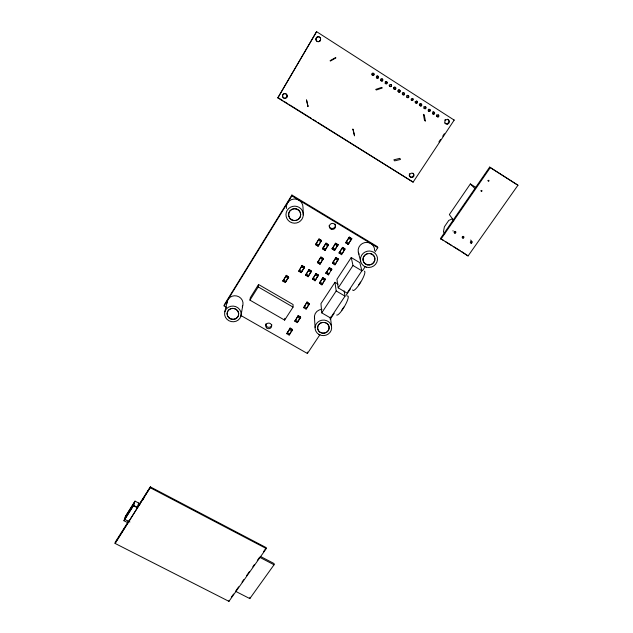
<?xml version="1.0" encoding="UTF-8"?>
<svg xmlns="http://www.w3.org/2000/svg" width="633" height="633" viewBox="0 0 633 633"><rect width="100%" height="100%" fill="white"/><g stroke="black" fill="none" stroke-linecap="round" stroke-linejoin="round"><path stroke-width="0.95" d="M294.891 321.248L298.23 315.574L300.612 316.951L300.628 317.489L297.273 322.624L294.891 321.248L298.23 315.574M293.047 307.1L293.063 304.52L258.549 284.494L250.344 297.621L249.948 300.145L284.636 320.116L293.047 307.1L258.224 286.923L258.549 284.494M292.478 329.975L292.486 329.421L290.112 328.052L286.789 333.694L289.162 335.055L292.478 329.975L290.104 328.606L290.112 328.052M291.86 330.371L291.86 330.924L289.479 329.564L289.487 329.01M226.63 307.353L224.082 305.897L291.884 195.882L291.9 195.035L377.434 246.664L377.79 247.725L375.068 251.823M289.162 335.055L289.795 333.544L289.787 334.105L287.414 332.744L287.422 332.19M288.688 277.246L286.274 275.355L282.88 281.139L285.309 282.563L288.688 277.246L286.274 275.355M284.636 320.116L284.7 318.328M285.309 282.563L285.958 281.092L285.942 281.566L283.537 279.667M285.641 276.352L288.055 278.243L288.07 277.776L286.488 280.261M236.117 591.594L249.813 598.596L274.049 564.778L274.097 563.56L260.519 556.478M115.048 543.415L150.567 486.991L115.048 543.415L228.94 601.35L266.295 548.558L266.343 547.703L150.298 486.856L137.329 507.318L133.642 505.411L135.027 501.138L140.352 503.908M249.813 598.596L249.908 597.33M228.94 601.35L229.043 600.432M240.896 316.176A8.324 7.825 11.6 0 0 230.776 306.285A8.324 7.825 11.6 0 0 226.986 319.309A8.324 7.825 11.6 0 0 240.896 316.176L242.756 305.541M277.824 97.878L316.579 31.65L454.178 120.104L413.112 182.138L277.824 97.878L316.579 31.65M224.865 311.721L227.279 301.221M224.082 305.897L224.383 304.623L291.9 195.035M144.553 496.897L142.417 500.474L142.544 500.078M137.329 507.318L138.674 503.037M115.079 542.434L127.621 522.636L128.19 520.88M124.669 519.329L133.318 505.64L134.315 502.547L125.722 516.172L124.669 519.329L129.876 522.011M127.621 522.636L123.957 520.745L125.405 516.386L135.027 501.138M249.948 300.145L258.224 286.923M123.957 520.745L133.642 505.411M282.88 281.139L286.258 275.822M302.155 265.401L298.736 271.225L301.166 272.649L304.6 267.292L302.155 265.401L298.736 271.225M315.55 244.417L319.048 238.942L321.501 240.405L318.035 246.3L315.55 244.417L317.18 245.39M315.59 244.836L319.048 238.942M301.166 272.649L304.584 266.841M321.501 240.405L318.035 246.3M305.66 274.833L309.094 269.5L311.515 270.924L308.105 276.732L305.66 274.833L308.105 276.732M322.529 248.579L326.042 243.119L328.48 244.583L325.022 250.462L322.529 248.579L325.022 250.462M305.676 275.308L309.094 269.5M322.585 249.006L326.042 243.119M324.974 250.035L328.48 244.583M317.473 262.418L320.955 257.022L323.384 258.462L319.95 264.301L317.473 262.418L319.095 263.375M317.513 262.861L320.955 257.022M322.292 260.147L319.95 264.301M323.384 258.462L322.775 259.918L320.298 258.035M312.567 278.9L316.009 273.575L318.431 275.007L315.02 280.799L312.567 278.9L314.182 279.849M332.127 248.65L335.656 243.191L338.093 244.654L334.635 250.533L332.127 248.65L334.635 250.533M312.599 279.375L316.009 273.575M332.19 249.078L335.656 243.191M318.431 275.007L315.02 280.799M334.564 250.106L338.093 244.654M307.076 301.981L303.705 307.693L306.103 309.086L309.49 303.887L307.076 301.981L303.705 307.693M319.459 282.951L322.909 277.65L325.315 279.066L321.912 284.85L319.459 282.951L321.912 284.85M325.94 272.981L329.421 267.632L331.834 269.065L328.408 274.88L325.94 272.981L328.408 274.88M332.483 262.932L335.988 257.536L338.41 258.984L334.968 264.823L332.483 262.932L334.968 264.823M339.074 252.796L342.611 247.361L345.048 248.816L341.583 254.688L339.074 252.796L340.689 253.762M345.729 242.574L349.297 237.09L351.734 238.554L348.253 244.457L345.729 242.574L348.253 244.457M286.789 333.694L290.104 328.606M319.499 283.434L322.909 277.65M325.995 273.448L329.421 267.632M332.547 263.383L335.988 257.536M339.153 253.232L342.611 247.361M345.816 242.993L349.297 237.09M290.31 332.752L292.486 329.421M299.464 318.716L297.273 322.624M300.612 316.951L299.995 318.454L297.605 317.07L297.605 316.54M308.303 305.161L306.736 308.113L304.323 306.206M324.128 280.894L322.561 283.853L320.1 281.954M325.315 279.066L324.721 280.538L322.26 278.639M337.318 260.669L335.625 263.811L333.14 261.927M338.41 258.984L337.824 260.44L335.332 258.549M349.725 241.64L350.611 240.271M351.734 238.554L351.157 240.002L348.625 238.119M338.069 284.138L334.96 282.302L320.947 303.634L321.746 312.86L330.513 317.964L345.025 296.141L344.123 290.871M351.228 257.544L336.922 279.319L338.228 287.88L347.058 293.087L361.878 270.797L359.837 262.695L351.228 257.544L352.992 265.504L338.228 287.88M321.746 312.86L336.202 290.951L334.96 282.302M438.898 141.974L440.536 139.497M442.72 136.198L444.358 133.729M241.086 315.614L307.409 353.507L319.958 334.643M330.323 319.064L334.145 313.327M346.148 295.287L350.516 288.727M362.519 270.687L365.241 266.588M341.654 310.368L343.877 307.037M358.729 284.787L360.549 282.065M476.048 187.534L470.359 183.942L449.351 214.587L453.323 219.968M440.449 238.538L489.665 167.096L517.952 185.232L468.072 255.946L440.449 238.538L443.733 240.556M440.9 239.266L490.29 167.61L489.665 167.096M231.306 597.236L233.561 594.039M235.824 590.842L238.649 586.846M242.043 582.051L243.737 579.662M246.561 575.666L249.386 571.67M252.781 566.875L254.474 564.478M257.299 560.482L259.562 557.285M263.518 551.699L265.219 549.294M133.318 505.64L137.67 507.895M259.593 557.238L274.049 564.778M150.33 487.774L266.295 548.558M294.891 320.709L296.473 321.627M298.238 316.104L300.628 317.489M282.904 280.664L284.518 281.606M307.092 302.495L309.49 303.887M336.202 290.951L345.025 296.141M299.544 271.24L301.158 272.19M302.163 265.86L304.6 267.292M309.118 269.959L311.547 271.391M316.049 274.042L318.47 275.474M322.957 278.116L325.37 279.541M329.484 268.091L331.906 269.523M320.994 257.457L323.431 258.905M319.087 239.353L321.548 240.825M326.098 243.539L328.543 245.003M352.992 265.504L361.878 270.797M336.06 257.979L338.489 259.427M335.727 243.61L338.172 245.074M342.698 247.78L345.135 249.244M349.392 237.502L351.829 238.965M291.884 195.882L377.79 247.725M445.371 241.561L451.938 245.596M453.584 246.601L460.151 250.636M461.789 251.641L468.072 255.946M277.887 97.553L282.911 100.687M284.589 101.731L287.936 103.82M289.613 104.856L311.381 118.426M313.058 119.463L316.405 121.552M318.082 122.596L413.112 182.138M490.29 167.61L517.952 185.232M453.632 119.708L454.178 120.104M470.359 183.942L474.94 188.594M470.659 240.018L471.909 241.679M453.766 220.917L452.286 218.915L448.797 220.379L444.406 226.772L443.432 231.789L444.817 233.901M358.318 252.251L360.612 261.215M348.83 243.009L348.925 243.428L346.393 241.553M341.947 248.381L344.463 250.264L344.376 249.837L342.247 253.667L339.739 251.784M341.504 254.244L341.583 254.688M337.429 245.675L337.508 246.095L334.992 244.219M335.221 249.086L335.292 249.513L332.792 247.63M331.186 270.069L331.249 270.528L328.764 268.637M327.823 245.604L327.878 246.031L325.378 244.148M329.01 273.409L329.065 273.875L326.596 271.984M325.631 249.014L325.679 249.442L323.186 247.558M330.529 317.829L331.455 326.042M320.844 241.434L320.884 241.853L318.391 239.97M320.551 262.845L320.599 263.296L318.13 261.405M318.652 244.852L318.692 245.272L316.207 243.396M317.782 276.004L317.821 276.471L315.361 274.58M315.63 279.327L315.661 279.802L313.216 277.903M314.411 316.666L315.092 327.657M308.445 270.497L310.898 272.396L310.874 271.929L308.746 275.727L306.301 273.836M308.833 304.354L308.857 304.869L306.443 302.962M303.294 214.904A8.664 8.514 -3.9 0 0 290.523 207.181A8.664 8.514 -3.9 0 0 290.088 221.93A8.664 8.514 -3.9 0 0 303.294 214.904L303.009 207.442A8.356 8.237 -5 0 0 294.147 198.999A8.356 8.237 -5 0 0 286.401 208.486M306.079 308.564L306.103 309.086M307.361 352.051L307.409 353.507M301.799 271.185L301.814 271.652L299.369 269.761M297.898 321.121L297.898 321.659L295.516 320.29L295.516 319.752M438.171 114.85A1.052 0.989 -52.8 0 1 437.949 116.393A1.052 0.989 -52.8 0 1 436.485 116.061M436.446 115.277A1.052 0.989 -52.8 0 1 436.746 114.818M429.475 109.224A1.06 0.997 -54.4 0 1 429.657 110.759A1.06 0.997 -54.4 0 1 428.13 110.83M428.24 109.367A1.06 0.997 -54.4 0 1 428.462 109.208M432.719 111.938A1.052 0.997 -53.6 0 1 433.985 112.191A1.052 0.997 -53.6 0 1 433.874 113.521A1.052 0.997 -53.6 0 1 432.576 113.726M425.408 106.661A1.06 0.997 -55.2 0 1 425.297 108.132A1.06 0.997 -55.2 0 1 423.865 108.101M423.793 106.842A1.06 0.997 -55.2 0 1 423.975 106.629M398.442 89.957A1.06 1.013 -60.7 0 1 399.914 90.804A1.06 1.013 -60.7 0 1 398.481 91.856A1.06 1.013 -60.7 0 1 398.22 90.115M419.924 103.733A1.06 0.997 -56 0 1 421.317 104.223A1.06 0.997 -56 0 1 420.644 105.632A1.06 0.997 -56 0 1 419.363 104.888M419.355 104.619A1.06 0.997 -56 0 1 419.529 104.105M416.664 101.011A1.06 1.005 -56.9 0 1 416.981 102.364A1.06 1.005 -56.9 0 1 415.667 102.87A1.06 1.005 -56.9 0 1 415.129 101.612M412.574 98.431A1.06 1.005 -57.8 0 1 411.228 100.046M406.663 95.852A1.06 1.005 -58.7 0 1 408.15 95.551A1.06 1.005 -58.7 0 1 408.238 97.086A1.06 1.005 -58.7 0 1 406.734 97.126M447.341 119.218A2.374 2.223 -51.3 0 1 448.441 122.636A2.374 2.223 -51.3 0 1 444.825 123.039M444.698 120.238A2.374 2.223 -51.3 0 1 445.6 119.415M316.247 37.893A2.461 2.334 -81.5 0 1 320.187 37.79A2.461 2.334 -81.5 0 1 318.557 41.58A2.461 2.334 -81.5 0 1 315.994 38.478M394.122 87.18A1.068 1.013 -61.7 0 1 395.585 87.947A1.068 1.013 -61.7 0 1 394.327 89.142A1.068 1.013 -61.7 0 1 393.718 87.56M390.814 84.426A1.068 1.013 -62.8 0 1 391.147 85.795A1.068 1.013 -62.8 0 1 389.833 86.317A1.068 1.013 -62.8 0 1 389.271 85.036M403.775 92.742A1.06 1.005 -59.7 0 1 403.878 94.396A1.06 1.005 -59.7 0 1 402.287 94.143M402.24 93.344A1.06 1.005 -59.7 0 1 402.754 92.719M382.126 78.856A1.068 1.013 -64.9 0 1 382.34 80.431A1.068 1.013 -64.9 0 1 380.797 80.502M380.71 79.22A1.068 1.013 -64.9 0 1 381.106 78.84M376.999 75.944A1.068 1.021 -66.1 0 1 378.194 76.633A1.068 1.021 -66.1 0 1 377.592 77.946A1.068 1.021 -66.1 0 1 376.295 77.487M376.35 76.427A1.068 1.021 -66.1 0 1 376.524 76.205M413.08 173.252A2.279 2.168 -42 0 1 412.368 176.734A2.279 2.168 -42 0 1 409.203 175.317M409.282 174.17A2.279 2.168 -42 0 1 409.543 173.64M385.228 81.784A1.068 1.013 -63.8 0 1 386.676 81.815A1.068 1.013 -63.8 0 1 386.589 83.311A1.068 1.013 -63.8 0 1 385.141 83.279M371.872 73.879A1.068 1.021 -67.2 0 1 373.415 73.27A1.068 1.021 -67.2 0 1 373.533 74.947A1.068 1.021 -67.2 0 1 371.935 74.694M330.41 317.054A8.007 7.541 -5.2 0 1 330.054 319M314.617 318.621A8.007 7.541 -5.2 0 1 322.007 309.308M325.069 322.49A5.8 5.436 -4.9 0 1 327.981 330.94A5.8 5.436 -4.9 0 1 318.494 330.711A5.8 5.436 -4.9 0 1 322.062 322.419M364.41 271.169A11.204 2.39 -59 0 1 360.312 282.888A11.204 2.39 -59 0 1 352.684 289.898M347.121 296.062A11.054 2.35 -59.4 0 1 345.08 305.391A11.054 2.35 -59.4 0 1 336.669 315.052M227.01 303.191A8.039 7.588 11.9 0 1 236.782 295.975A8.039 7.588 11.9 0 1 242.273 306.776M234.432 308.532A5.824 5.475 11.6 0 1 237.351 317.434A5.824 5.475 11.6 0 1 227.643 315.986A5.824 5.475 11.6 0 1 232.92 308.311M335.015 224.003A3.11 3.023 -18.4 0 1 332.95 228.402A3.11 3.023 -18.4 0 1 329.168 225.388M271.779 324.618A2.967 2.793 4.8 0 1 268.376 327.301A2.967 2.793 4.8 0 1 265.947 323.748M359.038 254.189A8.284 7.928 -20.7 0 1 364.679 242.605A8.284 7.928 -20.7 0 1 374.601 250.573M370.796 253.627A6.006 5.729 -19.6 0 1 373.636 262.576A6.006 5.729 -19.6 0 1 363.856 262.339A6.006 5.729 -19.6 0 1 367.702 253.556M453.078 231.069A0.902 0.839 -32.8 0 1 452.999 230.634M454.723 232.327C455.143 233.988 456.116 231.187 454.723 232.327M462.786 237.304C463.206 238.958 464.171 236.188 462.786 237.304M481.025 190.794C481.563 193.073 482.916 189.235 481.025 190.794M470.96 242.344C471.363 243.998 472.353 241.213 470.96 242.344M488.043 180.65C488.581 182.937 489.95 179.076 488.043 180.65M335.609 57.556L330.109 60.673L330.363 61.077L335.901 57.927L335.609 57.556M381.652 87.394L375.741 89.403L376.326 90.005L382.277 87.979L381.652 87.394M399.763 158.377L393.876 159.801L394.581 160.893L400.499 159.453L399.763 158.377M303.943 267.846L301.506 266.414L303.959 268.297L303.943 267.846M424.292 115.095L423.374 114.312L424.498 120.341L425.431 121.164L424.292 115.095M353.246 129.868L352.834 128.99L354.527 135.858L353.246 129.868M307.907 105.917L306.507 99.84L307.994 106.637L307.907 105.917M438.076 116.947A1.06 0.997 -52.7 0 0 438.669 115.23A1.06 0.997 -52.7 0 0 436.936 115.649A1.06 0.997 -52.7 0 0 438.076 116.947M429.554 111.487A1.06 0.997 -54.3 0 0 430.139 109.754A1.06 0.997 -54.3 0 0 428.399 110.182A1.06 0.997 -54.3 0 0 429.554 111.487M433.819 114.217A1.06 0.997 -53.5 0 0 434.412 112.492A1.06 0.997 -53.5 0 0 432.671 112.919A1.06 0.997 -53.5 0 0 433.819 114.217M425.273 108.741A1.06 0.997 -55.1 0 0 425.867 107.009A1.06 0.997 -55.1 0 0 424.126 107.444A1.06 0.997 -55.1 0 0 425.273 108.741M399.708 92.094A1.068 1.013 -60.6 0 0 399.827 90.266A1.068 1.013 -60.6 0 0 398.228 91.152A1.068 1.013 -60.6 0 0 399.708 92.094M420.992 106.004A1.06 1.005 -55.9 0 0 421.578 104.263A1.06 1.005 -55.9 0 0 419.837 104.69A1.06 1.005 -55.9 0 0 420.992 106.004M416.704 103.25A1.06 1.005 -56.8 0 0 417.282 101.509A1.06 1.005 -56.8 0 0 415.541 101.945A1.06 1.005 -56.8 0 0 416.704 103.25M412.653 100.394A1.068 1.005 -57.7 0 0 412.779 98.582A1.068 1.005 -57.7 0 0 411.189 99.452A1.068 1.005 -57.7 0 0 412.653 100.394M408.348 97.632A1.068 1.005 -58.6 0 0 408.475 95.812A1.068 1.005 -58.6 0 0 406.877 96.691A1.068 1.005 -58.6 0 0 408.348 97.632M286.804 97.015A2.35 2.287 -89 0 0 284.897 93.447A2.35 2.287 -89 0 0 282.848 96.928A2.35 2.287 -89 0 0 286.804 97.015M447.491 124.092A2.382 2.231 -51.2 0 0 448.844 120.23A2.382 2.231 -51.2 0 0 444.936 121.188A2.382 2.231 -51.2 0 0 447.491 124.092M319.91 41.05A2.469 2.342 -81.5 0 0 319 36.912A2.469 2.342 -81.5 0 0 316.025 39.863A2.469 2.342 -81.5 0 0 319.91 41.05M286.773 97.332A2.358 2.295 -89 0 0 284.866 93.747A2.358 2.295 -89 0 0 282.809 97.245A2.358 2.295 -89 0 0 286.773 97.332M395.372 89.316A1.068 1.013 -61.6 0 0 395.49 87.489A1.068 1.013 -61.6 0 0 393.892 88.367A1.068 1.013 -61.6 0 0 395.372 89.316M391.036 86.539A1.068 1.013 -62.7 0 0 391.147 84.703A1.068 1.013 -62.7 0 0 389.548 85.582A1.068 1.013 -62.7 0 0 391.036 86.539M404.028 94.871A1.068 1.013 -59.6 0 0 404.155 93.043A1.068 1.013 -59.6 0 0 402.556 93.921A1.068 1.013 -59.6 0 0 404.028 94.871M382.324 80.953A1.076 1.021 -64.9 0 0 382.435 79.117A1.076 1.021 -64.9 0 0 380.837 80.003A1.076 1.021 -64.9 0 0 382.324 80.953M377.956 78.16A1.076 1.021 -66 0 0 378.067 76.308A1.076 1.021 -66 0 0 376.469 77.202A1.076 1.021 -66 0 0 377.956 78.16M411.624 177.58A2.287 2.176 -41.9 0 0 413.8 174.289A2.287 2.176 -41.9 0 0 409.939 174.202A2.287 2.176 -41.9 0 0 411.624 177.58M386.684 83.746A1.068 1.021 -63.8 0 0 386.795 81.91A1.068 1.021 -63.8 0 0 385.196 82.796A1.068 1.021 -63.8 0 0 386.684 83.746M373.589 75.351A1.076 1.021 -67.1 0 0 373.684 73.507A1.076 1.021 -67.1 0 0 372.093 74.393A1.076 1.021 -67.1 0 0 373.589 75.351M318.945 334.453A8.292 7.77 -4.9 0 0 331.652 328.06A8.292 7.77 -4.9 0 0 319.523 320.994A8.292 7.77 -4.9 0 0 318.945 334.453M320.274 332.483A5.8 5.436 -4.9 0 0 329.168 328.005A5.8 5.436 -4.9 0 0 320.67 323.059A5.8 5.436 -4.9 0 0 320.274 332.483M228.758 317.711A5.824 5.475 11.6 0 0 238.491 315.503A5.824 5.475 11.6 0 0 231.401 308.587A5.824 5.475 11.6 0 0 228.758 317.711M266.548 327.823A2.983 2.801 4.8 0 0 271.565 326.691A2.983 2.801 4.8 0 0 267.973 323.162A2.983 2.801 4.8 0 0 266.548 327.823M331.502 229.344A3.125 3.038 -18.2 0 0 335.474 225.712A3.125 3.038 -18.2 0 0 330.323 224.217A3.125 3.038 -18.2 0 0 331.502 229.344M366.285 267.142A8.585 8.182 -19.6 0 0 377.339 257.346A8.585 8.182 -19.6 0 0 363.287 253.271A8.585 8.182 -19.6 0 0 366.285 267.142M367.093 264.792A6.013 5.729 -19.6 0 0 374.823 257.924A6.013 5.729 -19.6 0 0 364.988 255.083A6.013 5.729 -19.6 0 0 367.093 264.792M291.457 219.77A6.069 5.958 -3.9 0 0 300.699 214.84A6.069 5.958 -3.9 0 0 291.75 209.444A6.069 5.958 -3.9 0 0 291.457 219.77M291.457 219.675A6.061 5.958 -3.9 0 0 300.699 214.745A6.061 5.958 -3.9 0 0 291.758 209.349A6.061 5.958 -3.9 0 0 291.457 219.675M471.142 243.127A0.902 0.839 -31.9 0 0 472.028 241.861A0.902 0.839 -31.9 0 0 470.501 241.822A0.902 0.839 -31.9 0 0 471.142 243.127M462.984 238.087A0.902 0.839 -32.3 0 0 463.87 236.821A0.902 0.839 -32.3 0 0 462.343 236.782A0.902 0.839 -32.3 0 0 462.984 238.087M454.929 233.118A0.902 0.847 -32.6 0 0 455.807 231.844A0.902 0.847 -32.6 0 0 454.28 231.805A0.902 0.847 -32.6 0 0 454.929 233.118"/></g></svg>
